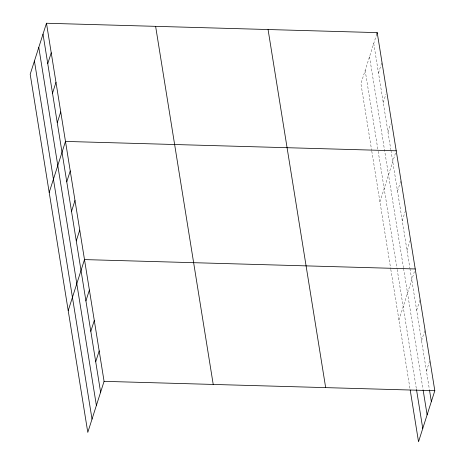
<?xml version="1.0" encoding="UTF-8"?>
<svg xmlns="http://www.w3.org/2000/svg" width="465" height="465" viewBox="0 0 465 465"><rect width="100%" height="100%" fill="white"/><g stroke="black" fill="none" stroke-linecap="round" stroke-linejoin="round"><path stroke-width="0.35" stroke-dasharray="2.33 1.74" d="M376.778 33.98L360.921 83.653L371.669 150.48M378.493 73.028L381.742 62.845M383.247 102.573L385.845 94.424M387.996 132.112L390.6 123.969M379.928 201.827L396 151.474M397.505 191.202L400.97 180.339M402.254 220.741L405.503 210.558M407.009 250.286L410.258 240.103M398.941 319.996L414.362 271.682M416.657 310.265L420.122 299.402M421.552 340.706L424.801 330.522M426.446 371.14L429.701 360.956M373.744 43.483L390.827 149.701M390.943 150.404L409.834 267.869M409.95 268.572L429.41 389.548M369.512 56.742L403.457 267.759M403.568 268.468L423.016 389.356M365.153 70.401L378.051 150.584M378.167 151.288L397.058 268.758M397.174 269.462L416.378 388.856M371.785 151.183L390.681 268.648M390.792 269.351L409.985 388.659"/><path stroke-width="0.7" d="M46.477 23.25L30.19 74.284L87.792 432.38L104.079 381.347L46.477 23.25L377.208 32.62L434.81 390.716L418.523 441.75L410.211 390.077M47.761 63.653L51.226 52.795M52.516 93.198L55.98 82.334M57.265 122.743L60.735 111.879M49.197 192.452L65.484 141.424L396.215 150.794M66.768 181.827L70.238 170.963M71.523 211.372L74.987 200.508M76.272 240.911L79.742 230.047M68.204 310.626L84.491 259.592L415.228 268.968M85.92 300.896L89.39 290.032M90.82 331.33L94.285 320.466M95.714 361.77L99.184 350.906M376.778 33.98L377.208 32.62M104.079 381.347L434.81 390.716M429.521 390.257L431.346 401.58M423.127 390.059L427.114 414.838M416.495 389.56L422.755 428.492M268.067 29.527L325.669 387.624M155.618 26.342L213.22 384.439M43.007 34.114L100.609 392.21M38.781 47.366L96.383 405.463M34.422 61.025L92.023 419.122"/></g></svg>
